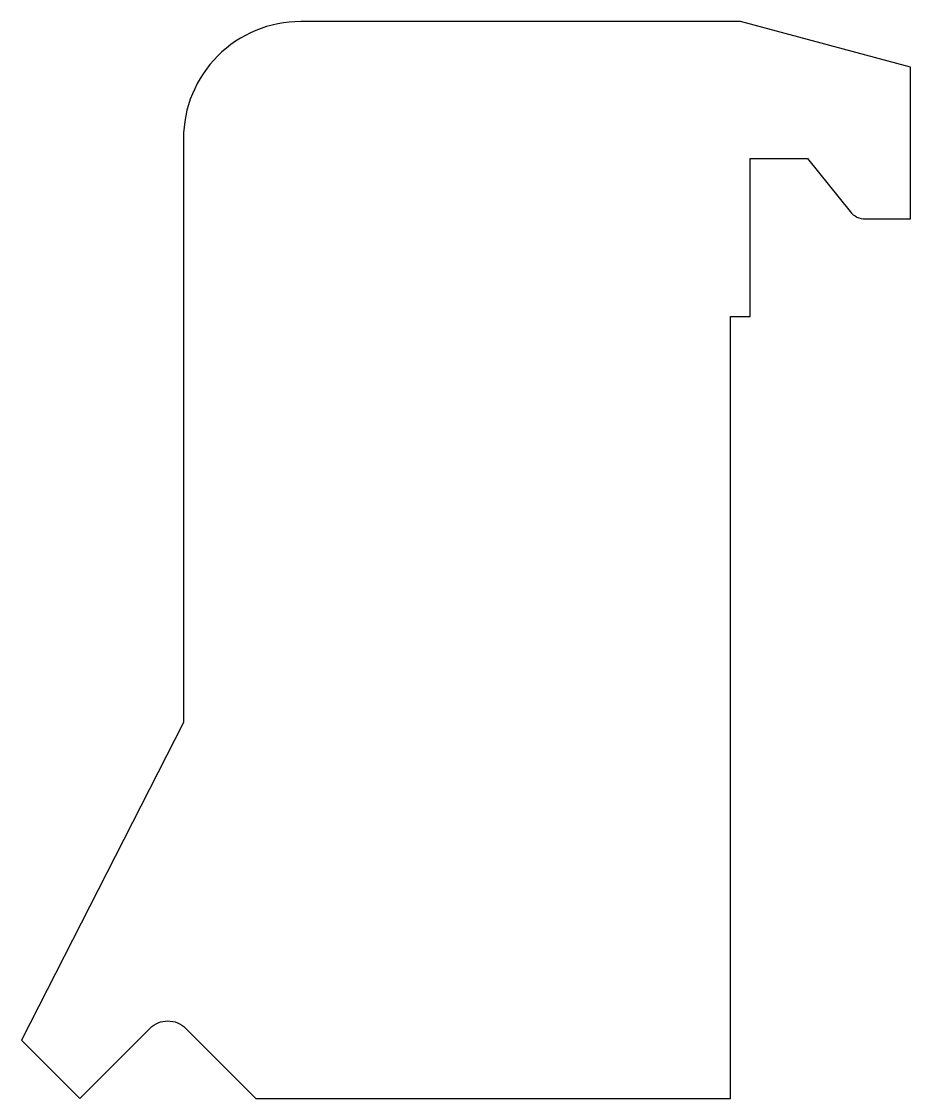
# Model space of a CAD drawing. Extents: x 254.8 to 277.6, y 241.8 to 269.4.
import ezdxf

# ---------------------------------------------------------------- set-up
doc = ezdxf.new("R2010")
doc.units = 0
doc.layers.add('1', color=2, linetype='CONTINUOUS')

msp = doc.modelspace()

# ---------------------------------------------------------------- linework, layer by layer
at = {"layer": '1', "color": 7, "linetype": 'CONTINUOUS'}
msp.add_lwpolyline([(258.124, 243.63, -0.414626), (259.031, 243.629), (260.827, 241.833), (272.977, 241.833), (272.977, 261.833), (273.477, 261.833), (273.477, 265.883), (274.939, 265.883), (276.035, 264.52, 0.227194), (276.425, 264.333), (277.577, 264.333), (277.577, 268.217), (273.225, 269.383), (261.977, 269.383, 0.414214), (258.977, 266.383), (258.977, 251.455), (254.835, 243.325), (256.327, 241.833), (258.124, 243.63)], format="xyb", close=True, dxfattribs=at)

doc.saveas('drawing.dxf')
